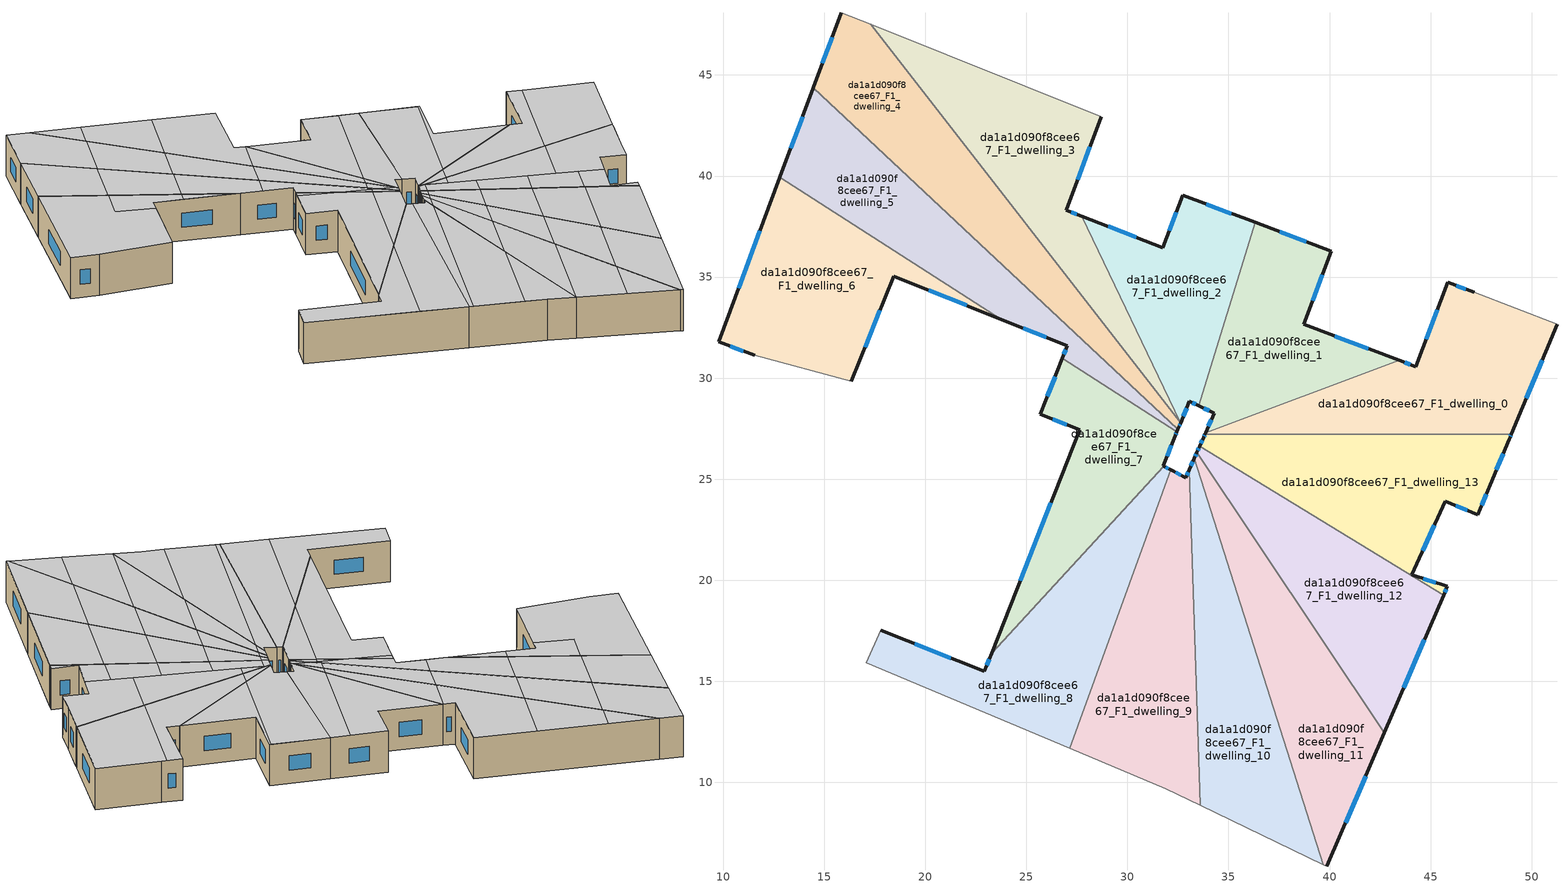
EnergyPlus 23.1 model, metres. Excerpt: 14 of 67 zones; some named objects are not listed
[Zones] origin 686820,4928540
da1a1d090f8cee67_F1_dwelling_0
 floor to da1a1d090f8cee67_F0_dwelling_0 (EU_floor_Construction): 51.26,32.66 48.99,27.23 33.84,27.23 33.87,27.3 43.44,30.88 44.28,30.56 45.85,34.74 47.16,34.24 z3
 wall outside (EU_wall_Construction): 47.16,34.24 45.85,34.74 44.28,30.56 43.44,30.88 / 48.99,27.23 51.26,32.66 / 33.87,27.3 33.84,27.23 z3:6
 wall to da1a1d090f8cee67_F1_dwelling_1 (EU_wall_Construction): 43.44,30.88 33.87,27.3 z3:6
 wall adiabatic (EU_wall_Construction): 51.26,32.66 47.16,34.24 z3:6
 wall to da1a1d090f8cee67_F1_dwelling_13 (EU_wall_Construction): 33.84,27.23 48.99,27.23 z3:6
 window (EU_Window_Construction): 44.01,30.66 43.71,30.77 / 45.34,33.38 44.79,31.92 / 46.73,34.4 46.27,34.58 / 49.73,29 50.52,30.89 z3.98:5.02
 ceiling to da1a1d090f8cee67_F2_dwelling_12 (EU_floor_Construction): 48.99,27.23 51.26,32.66 47.16,34.24 46.84,34.36 43.69,27.23 z6
 ceiling to da1a1d090f8cee67_F2_dwelling_11 (EU_floor_Construction): 43.69,27.23 46.84,34.36 45.85,34.74 44.28,30.56 43.44,30.88 36.45,28.26 35.99,27.23 z6
 ceiling to da1a1d090f8cee67_F2_dwelling_10 (EU_floor_Construction): 35.99,27.23 36.45,28.26 33.94,27.33 34.16,27.23 z6
 ceiling to da1a1d090f8cee67_F2_dwelling_1 (EU_floor_Construction): 34.16,27.23 33.94,27.33 33.87,27.3 33.84,27.23 z6
da1a1d090f8cee67_F1_dwelling_1
 floor to da1a1d090f8cee67_F0_dwelling_1 (EU_floor_Construction): 40.09,36.28 38.72,32.66 43.44,30.88 33.87,27.3 34.29,28.25 33.52,28.63 36.31,37.7 z3
 wall outside (EU_wall_Construction): 43.44,30.88 38.72,32.66 40.09,36.28 36.31,37.7 / 33.52,28.63 34.29,28.25 33.87,27.3 z3:6
 wall to da1a1d090f8cee67_F1_dwelling_2 (EU_wall_Construction): 36.31,37.7 33.52,28.63 z3:6
 window (EU_Window_Construction): 41.91,31.46 40.25,32.08 / 34.15,27.94 34.01,27.61 / 33.77,28.5 34.04,28.37 / 38.86,36.74 37.54,37.24 / 39.16,33.84 39.64,35.1 z3.98:5.02
 ceiling to da1a1d090f8cee67_F2_dwelling_10 (EU_floor_Construction): 36.45,28.26 40,36.31 36.31,37.7 33.52,28.63 34.29,28.25 33.89,27.35 33.94,27.33 z6
 ceiling to da1a1d090f8cee67_F2_dwelling_11 (EU_floor_Construction): 43.44,30.88 38.72,32.66 40.09,36.28 40,36.31 36.45,28.26 z6
da1a1d090f8cee67_F1_dwelling_10
 floor to da1a1d090f8cee67_F0_dwelling_10 (EU_floor_Construction): 33.31,26.04 39.69,5.93 33.59,8.87 33.06,25.47 z3
 wall outside (EU_wall_Construction): 33.31,26.04 33.06,25.47 z3:6
 wall to da1a1d090f8cee67_F1_dwelling_11 (EU_wall_Construction): 39.69,5.93 33.31,26.04 z3:6
 wall adiabatic (EU_wall_Construction): 33.59,8.87 39.69,5.93 z3:6
 wall to da1a1d090f8cee67_F1_dwelling_9 (EU_wall_Construction): 33.06,25.47 33.59,8.87 z3:6
 window (EU_Window_Construction): 33.23,25.85 33.14,25.65 z3.98:5.02
 ceiling to da1a1d090f8cee67_F2_dwelling_3 (EU_floor_Construction): 33.59,8.93 36.59,15.71 35.05,20.55 33.34,16.68 z6
 ceiling to da1a1d090f8cee67_F2_dwelling_2 (EU_floor_Construction): 33.34,16.68 35.05,20.55 33.52,25.38 33.09,24.41 z6
 ceiling to da1a1d090f8cee67_F2_dwelling_4 (EU_floor_Construction): 36.58,7.43 38.12,10.9 36.59,15.71 33.59,8.93 33.59,8.87 z6
 ceiling to da1a1d090f8cee67_F2_dwelling_5 (EU_floor_Construction): 39.69,5.93 38.12,10.9 36.58,7.43 z6
 ceiling to da1a1d090f8cee67_F2_dwelling_1 (EU_floor_Construction): 33.09,24.41 33.52,25.38 33.31,26.04 33.06,25.47 z6
da1a1d090f8cee67_F1_dwelling_11
 floor to da1a1d090f8cee67_F0_dwelling_11 (EU_floor_Construction): 33.44,26.33 42.71,12.46 39.87,5.84 39.69,5.93 33.31,26.04 z3
 wall outside (EU_wall_Construction): 33.44,26.33 33.31,26.04 / 39.87,5.84 42.71,12.46 z3:6
 wall to da1a1d090f8cee67_F1_dwelling_12 (EU_wall_Construction): 42.71,12.46 33.44,26.33 z3:6
 wall adiabatic (EU_wall_Construction): 39.69,5.93 39.87,5.84 z3:6
 window (EU_Window_Construction): 33.4,26.24 33.35,26.13 / 40.79,7.99 41.79,10.31 z3.98:5.02
 ceiling to da1a1d090f8cee67_F2_dwelling_5 (EU_floor_Construction): 39.87,5.84 42.71,12.46 40.36,15.98 38.12,10.9 39.69,5.93 z6
 ceiling to da1a1d090f8cee67_F2_dwelling_4 (EU_floor_Construction): 38.12,10.9 40.36,15.98 38.16,19.27 36.59,15.71 z6
 ceiling adiabatic (EU_roof_Construction): 36.59,15.71 38.16,19.27 35.95,22.58 35.05,20.55 z6
 ceiling to da1a1d090f8cee67_F2_dwelling_2 (EU_floor_Construction): 35.05,20.55 35.95,22.58 33.74,25.88 33.52,25.38 z6
 ceiling to da1a1d090f8cee67_F2_dwelling_1 (EU_floor_Construction): 33.52,25.38 33.74,25.88 33.44,26.33 33.33,26.07 33.31,26.04 z6
da1a1d090f8cee67_F1_dwelling_12
 floor to da1a1d090f8cee67_F0_dwelling_12 (EU_floor_Construction): 45.64,19.26 42.71,12.46 33.44,26.33 33.58,26.63 z3
 wall outside (EU_wall_Construction): 33.58,26.63 33.44,26.33 / 42.71,12.46 45.64,19.26 z3:6
 wall to da1a1d090f8cee67_F1_dwelling_13 (EU_wall_Construction): 45.64,19.26 33.58,26.63 z3:6
 window (EU_Window_Construction): 33.53,26.54 33.49,26.43 / 43.66,14.67 44.69,17.05 z3.98:5.02
 ceiling to da1a1d090f8cee67_F2_dwelling_4 (EU_floor_Construction): 40.36,15.98 42.63,21.1 39.75,22.86 38.16,19.27 z6
 ceiling to da1a1d090f8cee67_F2_dwelling_5 (EU_floor_Construction): 42.71,12.46 45.64,19.26 42.63,21.1 40.36,15.98 z6
 ceiling adiabatic (EU_roof_Construction): 38.16,19.27 39.75,22.86 36.86,24.63 35.95,22.58 z6
 ceiling to da1a1d090f8cee67_F2_dwelling_2 (EU_floor_Construction): 35.95,22.58 36.86,24.63 33.97,26.39 33.74,25.88 z6
 ceiling to da1a1d090f8cee67_F2_dwelling_1 (EU_floor_Construction): 33.74,25.88 33.97,26.39 33.58,26.63 33.44,26.33 z6
da1a1d090f8cee67_F1_dwelling_13
 floor to da1a1d090f8cee67_F0_dwelling_13 (EU_floor_Construction): 48.99,27.23 48.93,27.08 48.89,26.98 47.96,24.73 47.34,23.23 45.72,23.9 44.08,20.27 45.83,19.69 45.64,19.26 33.58,26.63 33.77,27.08 33.84,27.23 z3
 wall outside (EU_wall_Construction): 45.64,19.26 45.83,19.69 44.08,20.27 45.72,23.9 47.34,23.23 47.96,24.73 48.89,26.98 48.93,27.08 48.99,27.23 / 33.84,27.23 33.77,27.08 33.58,26.63 z3:6
 window (EU_Window_Construction): 45.26,19.88 44.65,20.08 / 45.7,19.4 45.77,19.55 / 33.71,26.93 33.64,26.78 / 33.82,27.18 33.79,27.13 / 48.95,27.13 48.97,27.18 / 48.26,25.46 48.59,26.25 / 47.54,23.72 47.75,24.24 / 46.24,23.68 46.81,23.45 / 44.61,21.45 45.18,22.72 z3.98:5.02
 ceiling to da1a1d090f8cee67_F2_dwelling_11 (EU_floor_Construction): 42.13,23.71 43.69,27.23 35.99,27.23 35.69,26.55 z6
 ceiling to da1a1d090f8cee67_F2_dwelling_12 (EU_floor_Construction): 47.34,23.23 47.96,24.73 48.99,27.23 43.69,27.23 42.13,23.71 45.05,22.42 45.72,23.9 z6
 ceiling to da1a1d090f8cee67_F2_dwelling_5 (EU_floor_Construction): 45.64,19.26 45.83,19.69 44.08,20.27 45.05,22.42 43.51,23.1 42.63,21.1 z6
 ceiling to da1a1d090f8cee67_F2_dwelling_4 (EU_floor_Construction): 42.63,21.1 43.51,23.1 40.45,24.45 39.75,22.86 z6
 ceiling to da1a1d090f8cee67_F2_dwelling_10 (EU_floor_Construction): 35.69,26.55 35.99,27.23 34.16,27.23 z6
 ceiling to da1a1d090f8cee67_F2_dwelling_3 (EU_floor_Construction): 39.75,22.86 40.45,24.45 37.38,25.81 36.86,24.63 z6
 ceiling to da1a1d090f8cee67_F2_dwelling_2 (EU_floor_Construction): 36.86,24.63 37.38,25.81 34.31,27.16 33.97,26.39 z6
 ceiling to da1a1d090f8cee67_F2_dwelling_1 (EU_floor_Construction): 33.97,26.39 34.31,27.16 34.16,27.23 33.84,27.23 33.58,26.63 z6
da1a1d090f8cee67_F1_dwelling_2
 floor to da1a1d090f8cee67_F0_dwelling_2 (EU_floor_Construction): 36.31,37.7 33.52,28.63 33.07,28.84 32.63,27.78 27.74,38.02 31.75,36.45 32.73,39.05 z3
 wall outside (EU_wall_Construction): 36.31,37.7 32.73,39.05 31.75,36.45 27.74,38.02 / 32.63,27.78 33.07,28.84 33.52,28.63 z3:6
 wall to da1a1d090f8cee67_F1_dwelling_3 (EU_wall_Construction): 27.74,38.02 32.61,27.82 z3:6
 wall to da1a1d090f8cee67_F1_dwelling_4 (EU_wall_Construction): 32.61,27.82 32.63,27.78 z3:6
 window (EU_Window_Construction): 35.15,38.14 33.89,38.61 / 33.21,28.77 33.37,28.7 / 32.77,28.12 32.93,28.5 / 30.44,36.96 29.04,37.51 / 32.41,38.21 32.07,37.3 z3.98:5.02
 ceiling to da1a1d090f8cee67_F2_dwelling_9 (EU_floor_Construction): 31.5,30.14 35.06,38.17 32.73,39.05 31.75,36.45 27.74,38.02 z6
 ceiling to da1a1d090f8cee67_F2_dwelling_10 (EU_floor_Construction): 33.52,28.63 36.31,37.7 35.06,38.17 31.5,30.14 32.55,27.94 32.68,27.89 33.07,28.84 z6
da1a1d090f8cee67_F1_dwelling_3
 floor to da1a1d090f8cee67_F0_dwelling_3 (EU_floor_Construction): 28.71,42.94 26.98,38.31 27.74,38.02 32.61,27.82 17.3,47.5 z3
 wall outside (EU_wall_Construction): 27.74,38.02 26.98,38.31 28.71,42.94 z3:6
 wall to da1a1d090f8cee67_F1_dwelling_4 (EU_wall_Construction): 17.3,47.5 32.61,27.82 z3:6
 wall adiabatic (EU_wall_Construction): 28.71,42.94 17.3,47.5 z3:6
 window (EU_Window_Construction): 27.54,39.82 28.14,41.44 / 27.49,38.11 27.22,38.22 z3.98:5.02
 ceiling to da1a1d090f8cee67_F2_dwelling_8 (EU_floor_Construction): 26.58,35.57 27.68,38.04 26.98,38.31 28.71,42.94 24.79,44.51 22.92,40.27 z6
 ceiling to da1a1d090f8cee67_F2_dwelling_7 (EU_floor_Construction): 22.92,40.27 24.79,44.51 20.45,46.24 19.66,44.47 z6
 ceiling to da1a1d090f8cee67_F2_dwelling_9 (EU_floor_Construction): 31.25,29.57 31.5,30.14 27.74,38.02 27.68,38.04 26.58,35.57 z6
 ceiling to da1a1d090f8cee67_F2_dwelling_6 (EU_floor_Construction): 19.66,44.47 20.45,46.24 17.3,47.5 z6
 ceiling to da1a1d090f8cee67_F2_dwelling_10 (EU_floor_Construction): 32.55,27.94 31.5,30.14 31.25,29.57 32.5,27.96 z6
da1a1d090f8cee67_F1_dwelling_4
 floor to da1a1d090f8cee67_F0_dwelling_4 (EU_floor_Construction): 17.3,47.5 32.61,27.82 32.63,27.78 32.55,27.58 32.5,27.46 14.46,44.37 15.85,48.08 z3
 wall outside (EU_wall_Construction): 32.5,27.46 32.55,27.58 32.63,27.78 / 15.85,48.08 14.46,44.37 z3:6
 wall to da1a1d090f8cee67_F1_dwelling_5 (EU_wall_Construction): 14.46,44.37 32.5,27.46 z3:6
 wall adiabatic (EU_wall_Construction): 17.3,47.5 15.85,48.08 z3:6
 window (EU_Window_Construction): 32.57,27.64 32.6,27.71 / 15.4,46.87 14.91,45.58 z3.98:5.02
 ceiling to da1a1d090f8cee67_F2_dwelling_6 (EU_floor_Construction): 18.11,40.95 19.66,44.47 17.3,47.5 15.85,48.08 14.46,44.37 z6
 ceiling to da1a1d090f8cee67_F2_dwelling_8 (EU_floor_Construction): 25.78,33.76 26.58,35.57 22.92,40.27 21.72,37.56 z6
 ceiling to da1a1d090f8cee67_F2_dwelling_7 (EU_floor_Construction): 21.72,37.56 22.92,40.27 19.66,44.47 18.11,40.95 z6
 ceiling to da1a1d090f8cee67_F2_dwelling_9 (EU_floor_Construction): 30.96,28.9 31.25,29.57 26.58,35.57 25.78,33.76 z6
 ceiling to da1a1d090f8cee67_F2_dwelling_10 (EU_floor_Construction): 32.5,27.96 31.25,29.57 30.96,28.9 31.48,28.41 z6
 ceiling to da1a1d090f8cee67_F2_dwelling_1 (EU_floor_Construction): 32.51,27.48 32.55,27.58 32.63,27.78 32.61,27.82 32.5,27.96 31.48,28.41 32.5,27.46 z6
da1a1d090f8cee67_F1_dwelling_5
 floor to da1a1d090f8cee67_F0_dwelling_5 (EU_floor_Construction): 27.03,31.6 23.79,32.9 12.81,39.95 14.46,44.37 32.5,27.46 32.45,27.34 26.78,30.98 z3
 wall outside (EU_wall_Construction): 32.45,27.34 32.5,27.46 / 23.79,32.9 27.03,31.6 26.78,30.98 / 14.46,44.37 12.81,39.95 z3:6
 wall to da1a1d090f8cee67_F1_dwelling_7 (EU_wall_Construction): 26.78,30.98 32.45,27.34 z3:6
 wall to da1a1d090f8cee67_F1_dwelling_6 (EU_wall_Construction): 12.81,39.95 23.79,32.9 z3:6
 window (EU_Window_Construction): 26.95,31.4 26.86,31.18 / 24.84,32.48 25.97,32.02 / 13.92,42.93 13.35,41.38 z3.98:5.02
 ceiling to da1a1d090f8cee67_F2_dwelling_7 (EU_floor_Construction): 20.57,34.96 21.72,37.56 18.11,40.95 16.59,37.52 z6
 ceiling to da1a1d090f8cee67_F2_dwelling_0 (EU_floor_Construction): 30.96,28.3 31.08,28.59 29.21,29.42 z6
 ceiling to da1a1d090f8cee67_F2_dwelling_6 (EU_floor_Construction): 16.59,37.52 18.11,40.95 14.46,44.37 12.81,39.95 z6
 ceiling to da1a1d090f8cee67_F2_dwelling_8 (EU_floor_Construction): 25.16,32.35 25.78,33.76 21.72,37.56 20.57,34.96 23.79,32.9 z6
 ceiling to da1a1d090f8cee67_F2_dwelling_9 (EU_floor_Construction): 30.86,28.69 30.96,28.9 25.78,33.76 25.16,32.35 27.03,31.6 26.78,30.98 29.21,29.42 z6
 ceiling to da1a1d090f8cee67_F2_dwelling_10 (EU_floor_Construction): 31.48,28.41 30.96,28.9 30.86,28.69 z6
 ceiling adiabatic (EU_roof_Construction): 32.45,27.34 32.5,27.46 31.48,28.41 31.08,28.59 30.96,28.3 z6
da1a1d090f8cee67_F1_dwelling_6
 floor to da1a1d090f8cee67_F0_dwelling_6 (EU_floor_Construction): 23.79,32.9 18.43,35.04 16.35,29.84 11.57,31.12 9.77,31.79 12.81,39.95 z3
 wall outside (EU_wall_Construction): 16.35,29.84 18.43,35.04 23.79,32.9 / 12.81,39.95 9.77,31.79 11.57,31.12 z3:6
 wall adiabatic (EU_wall_Construction): 11.57,31.12 16.35,29.84 z3:6
 window (EU_Window_Construction): 20.17,34.35 22.05,33.59 / 17.02,31.53 17.75,33.35 / 10.35,31.58 10.98,31.34 / 11.82,37.29 10.76,34.44 z3.98:5.02
 ceiling to da1a1d090f8cee67_F2_dwelling_6 (EU_floor_Construction): 16.35,29.84 18.14,34.31 15.66,35.41 16.59,37.52 12.81,39.95 9.77,31.79 11.57,31.12 z6
 ceiling to da1a1d090f8cee67_F2_dwelling_7 (EU_floor_Construction): 20.28,34.3 20.57,34.96 16.59,37.52 15.66,35.41 18.14,34.31 18.43,35.04 z6
 ceiling to da1a1d090f8cee67_F2_dwelling_8 (EU_floor_Construction): 23.79,32.9 20.57,34.96 20.28,34.3 z6
da1a1d090f8cee67_F1_dwelling_7
 floor to da1a1d090f8cee67_F0_dwelling_7 (EU_floor_Construction): 32.45,27.34 32.38,27.15 31.77,25.66 31.79,25.65 23.28,16.38 27.64,27.43 25.68,28.2 26.78,30.98 z3
 wall outside (EU_wall_Construction): 31.79,25.65 31.77,25.66 32.38,27.15 32.45,27.34 / 26.78,30.98 25.68,28.2 27.64,27.43 23.28,16.38 z3:6
 wall to da1a1d090f8cee67_F1_dwelling_8 (EU_wall_Construction): 23.28,16.38 31.79,25.65 z3:6
 window (EU_Window_Construction): 32.4,27.21 32.43,27.28 / 31.96,26.14 32.18,26.67 / 26.22,23.84 24.69,19.97 / 26.31,27.95 27,27.68 / 26.42,30.08 26.04,29.11 z3.98:5.02
 ceiling to da1a1d090f8cee67_F2_dwelling_0 (EU_floor_Construction): 27.92,21.44 30.96,28.3 29.21,29.42 26.61,30.57 25.68,28.2 27.64,27.43 23.28,16.38 z6
 ceiling to da1a1d090f8cee67_F2_dwelling_9 (EU_floor_Construction): 29.21,29.42 26.78,30.98 26.61,30.57 z6
 ceiling to da1a1d090f8cee67_F2_dwelling_1 (EU_floor_Construction): 31.79,25.65 31.77,25.66 32.38,27.15 32.41,27.23 32.45,27.34 30.96,28.3 27.92,21.44 z6
da1a1d090f8cee67_F1_dwelling_8
 floor to da1a1d090f8cee67_F0_dwelling_8 (EU_floor_Construction): 32.15,25.46 27.16,11.68 17.09,15.91 17.81,17.51 22.93,15.49 23.28,16.38 31.79,25.65 z3
 wall outside (EU_wall_Construction): 23.28,16.38 22.93,15.49 17.81,17.51 / 32.15,25.46 31.79,25.65 z3:6
 wall adiabatic (EU_wall_Construction): 17.81,17.51 17.09,15.91 27.16,11.68 z3:6
 wall to da1a1d090f8cee67_F1_dwelling_9 (EU_wall_Construction): 27.16,11.68 32.15,25.46 z3:6
 window (EU_Window_Construction): 21.26,16.15 19.47,16.86 / 23.16,16.09 23.04,15.78 / 32.03,25.52 31.91,25.59 z3.98:5.02
 ceiling to da1a1d090f8cee67_F2_dwelling_1 (EU_floor_Construction): 27.16,11.68 32.15,25.46 31.79,25.65 27.92,21.44 24.17,12.94 z6
 ceiling to da1a1d090f8cee67_F2_dwelling_0 (EU_floor_Construction): 24.17,12.94 27.92,21.44 23.28,16.38 22.93,15.49 17.81,17.51 17.09,15.91 z6
da1a1d090f8cee67_F1_dwelling_9
 floor to da1a1d090f8cee67_F0_dwelling_9 (EU_floor_Construction): 33.06,25.47 33.59,8.87 31.9,9.68 27.16,11.68 32.15,25.46 32.89,25.08 z3
 wall outside (EU_wall_Construction): 33.06,25.47 32.89,25.08 32.15,25.46 z3:6
 wall adiabatic (EU_wall_Construction): 27.16,11.68 31.9,9.68 33.59,8.87 z3:6
 window (EU_Window_Construction): 32.65,25.2 32.39,25.34 / 33.01,25.34 32.95,25.21 z3.98:5.02
 ceiling to da1a1d090f8cee67_F2_dwelling_2 (EU_floor_Construction): 30.51,10.27 33.34,16.68 33.09,24.41 27.42,11.57 z6
 ceiling to da1a1d090f8cee67_F2_dwelling_3 (EU_floor_Construction): 33.57,8.88 33.59,8.93 33.34,16.68 30.51,10.27 31.9,9.68 z6
 ceiling to da1a1d090f8cee67_F2_dwelling_1 (EU_floor_Construction): 27.42,11.57 33.09,24.41 33.06,25.47 32.89,25.08 32.15,25.46 27.16,11.68 z6
[Building]
EU S2 Campaign: North Axis=0; Terrain=City; Solar Distribution=FullExterior
[Site:Location]
Bologna: Latitude=44.5; Longitude=11.25; Time Zone=1; Elevation=37
[SizingPeriod:WeatherFileDays]
AnnualSizingPeriod: Begin Month=1; Begin Day of Month=1; End Month=12; End Day of Month=31; Day of Week for Start Day=Monday; Use Weather File Daylight Saving Period=No; Use Weather File Rain and Snow Indicators=No
[MATERIAL]
EU_InternalMass_Material: Roughness=MediumRough; Thickness=0.1; Conductivity=1; Density=1800; Specific Heat=900; Thermal Absorptance=0.9; Solar Absorptance=0.7; Visible Absorptance=0.7
[MATERIAL:NOMASS] Roughness=MediumRough; Thermal Absorptance=0.9; Solar Absorptance=0.7; Visible Absorptance=0.7
Name | Thermal Resistance
EU_wall_NoMass | 0.905828
EU_roof_NoMass | 0.37593
EU_floor_NoMass | 0.67114
[WINDOWMATERIAL:SIMPLEGLAZINGSYSTEM]
EU_Window_SimpleGlazing: UFactor=4.52486; Solar Heat Gain Coefficient=0.85; Visible Transmittance=0.85
[CONSTRUCTION]
EU_wall_Construction: EU_wall_NoMass
EU_roof_Construction: EU_roof_NoMass
EU_floor_Construction: EU_floor_NoMass
EU_Window_Construction: EU_Window_SimpleGlazing
EU_InternalMass_Construction: EU_InternalMass_Material
[ZONE] Type=1; Multiplier=1; Ceiling Height=autocalculate; Floor Area=autocalculate; Part of Total Floor Area=Yes
Name | Volume
da1a1d090f8cee67_F1_dwelling_0 | 174.359
da1a1d090f8cee67_F1_dwelling_1 | 139.342
da1a1d090f8cee67_F1_dwelling_10 | 162.561
da1a1d090f8cee67_F1_dwelling_11 | 162.506
da1a1d090f8cee67_F1_dwelling_12 | 162.532
da1a1d090f8cee67_F1_dwelling_13 | 173.926
da1a1d090f8cee67_F1_dwelling_2 | 134.869
da1a1d090f8cee67_F1_dwelling_3 | 175.095
da1a1d090f8cee67_F1_dwelling_4 | 177.651
da1a1d090f8cee67_F1_dwelling_5 | 162.549
da1a1d090f8cee67_F1_dwelling_6 | 171.204
da1a1d090f8cee67_F1_dwelling_7 | 127.709
da1a1d090f8cee67_F1_dwelling_8 | 175.51
da1a1d090f8cee67_F1_dwelling_9 | 175.723
[INTERNALMASS] Construction=EU_InternalMass_Construction
Name | Zone or ZoneList | Surface Area
da1a1d090f8cee67_F1_dwelling_0_EU_InternalMass | da1a1d090f8cee67_F1_dwelling_0 | 58.1205
da1a1d090f8cee67_F1_dwelling_1_EU_InternalMass | da1a1d090f8cee67_F1_dwelling_1 | 46.4474
da1a1d090f8cee67_F1_dwelling_2_EU_InternalMass | da1a1d090f8cee67_F1_dwelling_2 | 44.9567
da1a1d090f8cee67_F1_dwelling_3_EU_InternalMass | da1a1d090f8cee67_F1_dwelling_3 | 58.3643
da1a1d090f8cee67_F1_dwelling_4_EU_InternalMass | da1a1d090f8cee67_F1_dwelling_4 | 59.2168
da1a1d090f8cee67_F1_dwelling_5_EU_InternalMass | da1a1d090f8cee67_F1_dwelling_5 | 54.1833
da1a1d090f8cee67_F1_dwelling_6_EU_InternalMass | da1a1d090f8cee67_F1_dwelling_6 | 57.0696
da1a1d090f8cee67_F1_dwelling_7_EU_InternalMass | da1a1d090f8cee67_F1_dwelling_7 | 42.57
da1a1d090f8cee67_F1_dwelling_8_EU_InternalMass | da1a1d090f8cee67_F1_dwelling_8 | 58.4986
da1a1d090f8cee67_F1_dwelling_9_EU_InternalMass | da1a1d090f8cee67_F1_dwelling_9 | 58.5733
da1a1d090f8cee67_F1_dwelling_10_EU_InternalMass | da1a1d090f8cee67_F1_dwelling_10 | 54.187
da1a1d090f8cee67_F1_dwelling_11_EU_InternalMass | da1a1d090f8cee67_F1_dwelling_11 | 54.1686
da1a1d090f8cee67_F1_dwelling_12_EU_InternalMass | da1a1d090f8cee67_F1_dwelling_12 | 54.1769
da1a1d090f8cee67_F1_dwelling_13_EU_InternalMass | da1a1d090f8cee67_F1_dwelling_13 | 57.9755
[OTHEREQUIPMENT] Fuel Type=Electricity; Design Level Calculation Method=Watts/Area; Power per Zone Floor Area=1; Fraction Latent=0; Fraction Radiant=0; Fraction Lost=0; Carbon Dioxide Generation Rate=0; EndUse Subcategory=EU_Step8_InternalGains
Name | Zone or ZoneList or Space or SpaceList | Schedule
EU_Step8_InternalGain_da1a1d090f8cee67_F1_dwelling_0_f000 | da1a1d090f8cee67_F1_dwelling_0 | EU_Step8_GainSchedule_da1a1d090f8cee67_F1_dwelling_0_f000
EU_Step8_InternalGain_da1a1d090f8cee67_F1_dwelling_1_f000 | da1a1d090f8cee67_F1_dwelling_1 | EU_Step8_GainSchedule_da1a1d090f8cee67_F1_dwelling_1_f000
EU_Step8_InternalGain_da1a1d090f8cee67_F1_dwelling_2_f000 | da1a1d090f8cee67_F1_dwelling_2 | EU_Step8_GainSchedule_da1a1d090f8cee67_F1_dwelling_2_f000
EU_Step8_InternalGain_da1a1d090f8cee67_F1_dwelling_3_f000 | da1a1d090f8cee67_F1_dwelling_3 | EU_Step8_GainSchedule_da1a1d090f8cee67_F1_dwelling_3_f000
EU_Step8_InternalGain_da1a1d090f8cee67_F1_dwelling_4_f000 | da1a1d090f8cee67_F1_dwelling_4 | EU_Step8_GainSchedule_da1a1d090f8cee67_F1_dwelling_4_f000
EU_Step8_InternalGain_da1a1d090f8cee67_F1_dwelling_5_f000 | da1a1d090f8cee67_F1_dwelling_5 | EU_Step8_GainSchedule_da1a1d090f8cee67_F1_dwelling_5_f000
EU_Step8_InternalGain_da1a1d090f8cee67_F1_dwelling_6_f000 | da1a1d090f8cee67_F1_dwelling_6 | EU_Step8_GainSchedule_da1a1d090f8cee67_F1_dwelling_6_f000
EU_Step8_InternalGain_da1a1d090f8cee67_F1_dwelling_7_f000 | da1a1d090f8cee67_F1_dwelling_7 | EU_Step8_GainSchedule_da1a1d090f8cee67_F1_dwelling_7_f000
EU_Step8_InternalGain_da1a1d090f8cee67_F1_dwelling_8_f000 | da1a1d090f8cee67_F1_dwelling_8 | EU_Step8_GainSchedule_da1a1d090f8cee67_F1_dwelling_8_f000
EU_Step8_InternalGain_da1a1d090f8cee67_F1_dwelling_9_f000 | da1a1d090f8cee67_F1_dwelling_9 | EU_Step8_GainSchedule_da1a1d090f8cee67_F1_dwelling_9_f000
EU_Step8_InternalGain_da1a1d090f8cee67_F1_dwelling_10_f000 | da1a1d090f8cee67_F1_dwelling_10 | EU_Step8_GainSchedule_da1a1d090f8cee67_F1_dwelling_10_f000
EU_Step8_InternalGain_da1a1d090f8cee67_F1_dwelling_11_f000 | da1a1d090f8cee67_F1_dwelling_11 | EU_Step8_GainSchedule_da1a1d090f8cee67_F1_dwelling_11_f000
EU_Step8_InternalGain_da1a1d090f8cee67_F1_dwelling_12_f000 | da1a1d090f8cee67_F1_dwelling_12 | EU_Step8_GainSchedule_da1a1d090f8cee67_F1_dwelling_12_f000
EU_Step8_InternalGain_da1a1d090f8cee67_F1_dwelling_13_f000 | da1a1d090f8cee67_F1_dwelling_13 | EU_Step8_GainSchedule_da1a1d090f8cee67_F1_dwelling_13_f000
[ZONEVENTILATION:DESIGNFLOWRATE] Schedule=EU_AlwaysOn; Design Flow Rate Calculation Method=AirChanges/Hour; Air Changes per Hour=0.73129; Ventilation Type=Natural; Fan Pressure Rise=0; Fan Total Efficiency=1; Constant Term Coefficient=1; Temperature Term Coefficient=0; Velocity Term Coefficient=0; Velocity Squared Term Coefficient=0; Minimum Indoor Temperature=-100; Maximum Indoor Temperature=100; Delta Temperature=-100; Minimum Outdoor Temperature=-100; Maximum Outdoor Temperature=100; Maximum Wind Speed=40
Name | Zone or ZoneList or Space or SpaceList
EU_ConstantAir_da1a1d090f8cee67_F1_dwelling_0 | da1a1d090f8cee67_F1_dwelling_0
EU_ConstantAir_da1a1d090f8cee67_F1_dwelling_1 | da1a1d090f8cee67_F1_dwelling_1
EU_ConstantAir_da1a1d090f8cee67_F1_dwelling_2 | da1a1d090f8cee67_F1_dwelling_2
EU_ConstantAir_da1a1d090f8cee67_F1_dwelling_3 | da1a1d090f8cee67_F1_dwelling_3
EU_ConstantAir_da1a1d090f8cee67_F1_dwelling_4 | da1a1d090f8cee67_F1_dwelling_4
EU_ConstantAir_da1a1d090f8cee67_F1_dwelling_5 | da1a1d090f8cee67_F1_dwelling_5
EU_ConstantAir_da1a1d090f8cee67_F1_dwelling_6 | da1a1d090f8cee67_F1_dwelling_6
EU_ConstantAir_da1a1d090f8cee67_F1_dwelling_7 | da1a1d090f8cee67_F1_dwelling_7
EU_ConstantAir_da1a1d090f8cee67_F1_dwelling_8 | da1a1d090f8cee67_F1_dwelling_8
EU_ConstantAir_da1a1d090f8cee67_F1_dwelling_9 | da1a1d090f8cee67_F1_dwelling_9
EU_ConstantAir_da1a1d090f8cee67_F1_dwelling_10 | da1a1d090f8cee67_F1_dwelling_10
EU_ConstantAir_da1a1d090f8cee67_F1_dwelling_11 | da1a1d090f8cee67_F1_dwelling_11
EU_ConstantAir_da1a1d090f8cee67_F1_dwelling_12 | da1a1d090f8cee67_F1_dwelling_12
EU_ConstantAir_da1a1d090f8cee67_F1_dwelling_13 | da1a1d090f8cee67_F1_dwelling_13
[HVACTEMPLATE:ZONE:IDEALLOADSAIRSYSTEM] System Availability Schedule=EU_AlwaysOn; Maximum Heating Supply Air Temperature=50; Minimum Cooling Supply Air Temperature=13; Maximum Heating Supply Air Humidity Ratio=0.0156; Minimum Cooling Supply Air Humidity Ratio=0.0077; Heating Limit=NoLimit; Cooling Limit=NoLimit; Heating Availability Schedule=EU_AlwaysOn; Cooling Availability Schedule=EU_CoolingOff; Dehumidification Control Type=ConstantSensibleHeatRatio; Cooling Sensible Heat Ratio=0.7; Dehumidification Setpoint=60; Humidification Control Type=None; Humidification Setpoint=30; Outdoor Air Method=None; Outdoor Air Flow Rate per Person=0.00944; Outdoor Air Flow Rate per Zone Floor Area=0; Outdoor Air Flow Rate per Zone=0; Demand Controlled Ventilation Type=None; Outdoor Air Economizer Type=NoEconomizer; Heat Recovery Type=None; Sensible Heat Recovery Effectiveness=0.7; Latent Heat Recovery Effectiveness=0.65
Name | Template Thermostat
da1a1d090f8cee67_F1_dwelling_0 | EU_HeatOnly_da1a1d090f8cee67_F1_dwelling_0
da1a1d090f8cee67_F1_dwelling_1 | EU_HeatOnly_da1a1d090f8cee67_F1_dwelling_1
da1a1d090f8cee67_F1_dwelling_2 | EU_HeatOnly_da1a1d090f8cee67_F1_dwelling_2
da1a1d090f8cee67_F1_dwelling_3 | EU_HeatOnly_da1a1d090f8cee67_F1_dwelling_3
da1a1d090f8cee67_F1_dwelling_4 | EU_HeatOnly_da1a1d090f8cee67_F1_dwelling_4
da1a1d090f8cee67_F1_dwelling_5 | EU_HeatOnly_da1a1d090f8cee67_F1_dwelling_5
da1a1d090f8cee67_F1_dwelling_6 | EU_HeatOnly_da1a1d090f8cee67_F1_dwelling_6
da1a1d090f8cee67_F1_dwelling_7 | EU_HeatOnly_da1a1d090f8cee67_F1_dwelling_7
da1a1d090f8cee67_F1_dwelling_8 | EU_HeatOnly_da1a1d090f8cee67_F1_dwelling_8
da1a1d090f8cee67_F1_dwelling_9 | EU_HeatOnly_da1a1d090f8cee67_F1_dwelling_9
da1a1d090f8cee67_F1_dwelling_10 | EU_HeatOnly_da1a1d090f8cee67_F1_dwelling_10
da1a1d090f8cee67_F1_dwelling_11 | EU_HeatOnly_da1a1d090f8cee67_F1_dwelling_11
da1a1d090f8cee67_F1_dwelling_12 | EU_HeatOnly_da1a1d090f8cee67_F1_dwelling_12
da1a1d090f8cee67_F1_dwelling_13 | EU_HeatOnly_da1a1d090f8cee67_F1_dwelling_13
[SIZING:ZONE] Zone Cooling Design Supply Air Temperature Input Method=SupplyAirTemperature; Zone Cooling Design Supply Air Temperature=13; Zone Heating Design Supply Air Temperature Input Method=SupplyAirTemperature; Zone Heating Design Supply Air Temperature=50; Zone Cooling Design Supply Air Humidity Ratio=0.008; Zone Heating Design Supply Air Humidity Ratio=0.008; Cooling Design Air Flow Method=DesignDay; Cooling Design Air Flow Rate=0; Cooling Minimum Air Flow per Zone Floor Area=0.000762; Cooling Minimum Air Flow=0; Cooling Minimum Air Flow Fraction=0.2; Heating Design Air Flow Method=DesignDay; Heating Design Air Flow Rate=0; Heating Maximum Air Flow per Zone Floor Area=0.002032; Heating Maximum Air Flow=0.141576; Heating Maximum Air Flow Fraction=0.3; Account for Dedicated Outdoor Air System=No; Dedicated Outdoor Air System Control Strategy=NeutralSupplyAir; Dedicated Outdoor Air Low Setpoint Temperature for Design=autosize; Dedicated Outdoor Air High Setpoint Temperature for Design=autosize; Zone Load Sizing Method=Sensible Load Only No Latent Load; Zone Latent Cooling Design Supply Air Humidity Ratio Input Method=HumidityRatioDifference; Zone Cooling Design Supply Air Humidity Ratio Difference=0.005; Zone Latent Heating Design Supply Air Humidity Ratio Input Method=HumidityRatioDifference; Zone Humidification Design Supply Air Humidity Ratio Difference=0.005
da1a1d090f8cee67_F1_dwelling_0; da1a1d090f8cee67_F1_dwelling_1; da1a1d090f8cee67_F1_dwelling_2; da1a1d090f8cee67_F1_dwelling_3; da1a1d090f8cee67_F1_dwelling_4; da1a1d090f8cee67_F1_dwelling_5; da1a1d090f8cee67_F1_dwelling_6; da1a1d090f8cee67_F1_dwelling_7; da1a1d090f8cee67_F1_dwelling_8; da1a1d090f8cee67_F1_dwelling_9; da1a1d090f8cee67_F1_dwelling_10; da1a1d090f8cee67_F1_dwelling_11; da1a1d090f8cee67_F1_dwelling_12; da1a1d090f8cee67_F1_dwelling_13
[SCHEDULE:CONSTANT]
Name | Hourly Value
EU_AlwaysOn | 1
EU_CoolingOff | 0
[SCHEDULE:FILE] Column Number=1; Rows to Skip at Top=0; Number of Hours of Data=8760; Column Separator=Comma; Interpolate to Timestep=No; Minutes per Item=60; Adjust Schedule for Daylight Savings=Yes
Name | File
EU_Step8_GainSchedule_da1a1d090f8cee67_F1_dwelling_0_f000 | ../../schedules/da1a1d090f8cee67/da1a1d090f8cee67_F1_dwelling_0_f000_gain.csv
EU_Step8_GainSchedule_da1a1d090f8cee67_F1_dwelling_1_f000 | ../../schedules/da1a1d090f8cee67/da1a1d090f8cee67_F1_dwelling_1_f000_gain.csv
EU_Step8_GainSchedule_da1a1d090f8cee67_F1_dwelling_2_f000 | ../../schedules/da1a1d090f8cee67/da1a1d090f8cee67_F1_dwelling_2_f000_gain.csv
EU_Step8_GainSchedule_da1a1d090f8cee67_F1_dwelling_3_f000 | ../../schedules/da1a1d090f8cee67/da1a1d090f8cee67_F1_dwelling_3_f000_gain.csv
EU_Step8_GainSchedule_da1a1d090f8cee67_F1_dwelling_4_f000 | ../../schedules/da1a1d090f8cee67/da1a1d090f8cee67_F1_dwelling_4_f000_gain.csv
EU_Step8_GainSchedule_da1a1d090f8cee67_F1_dwelling_5_f000 | ../../schedules/da1a1d090f8cee67/da1a1d090f8cee67_F1_dwelling_5_f000_gain.csv
EU_Step8_GainSchedule_da1a1d090f8cee67_F1_dwelling_6_f000 | ../../schedules/da1a1d090f8cee67/da1a1d090f8cee67_F1_dwelling_6_f000_gain.csv
EU_Step8_GainSchedule_da1a1d090f8cee67_F1_dwelling_7_f000 | ../../schedules/da1a1d090f8cee67/da1a1d090f8cee67_F1_dwelling_7_f000_gain.csv
EU_Step8_GainSchedule_da1a1d090f8cee67_F1_dwelling_8_f000 | ../../schedules/da1a1d090f8cee67/da1a1d090f8cee67_F1_dwelling_8_f000_gain.csv
EU_Step8_GainSchedule_da1a1d090f8cee67_F1_dwelling_9_f000 | ../../schedules/da1a1d090f8cee67/da1a1d090f8cee67_F1_dwelling_9_f000_gain.csv
EU_Step8_GainSchedule_da1a1d090f8cee67_F1_dwelling_10_f000 | ../../schedules/da1a1d090f8cee67/da1a1d090f8cee67_F1_dwelling_10_f000_gain.csv
EU_Step8_GainSchedule_da1a1d090f8cee67_F1_dwelling_11_f000 | ../../schedules/da1a1d090f8cee67/da1a1d090f8cee67_F1_dwelling_11_f000_gain.csv
EU_Step8_GainSchedule_da1a1d090f8cee67_F1_dwelling_12_f000 | ../../schedules/da1a1d090f8cee67/da1a1d090f8cee67_F1_dwelling_12_f000_gain.csv
EU_Step8_GainSchedule_da1a1d090f8cee67_F1_dwelling_13_f000 | ../../schedules/da1a1d090f8cee67/da1a1d090f8cee67_F1_dwelling_13_f000_gain.csv
